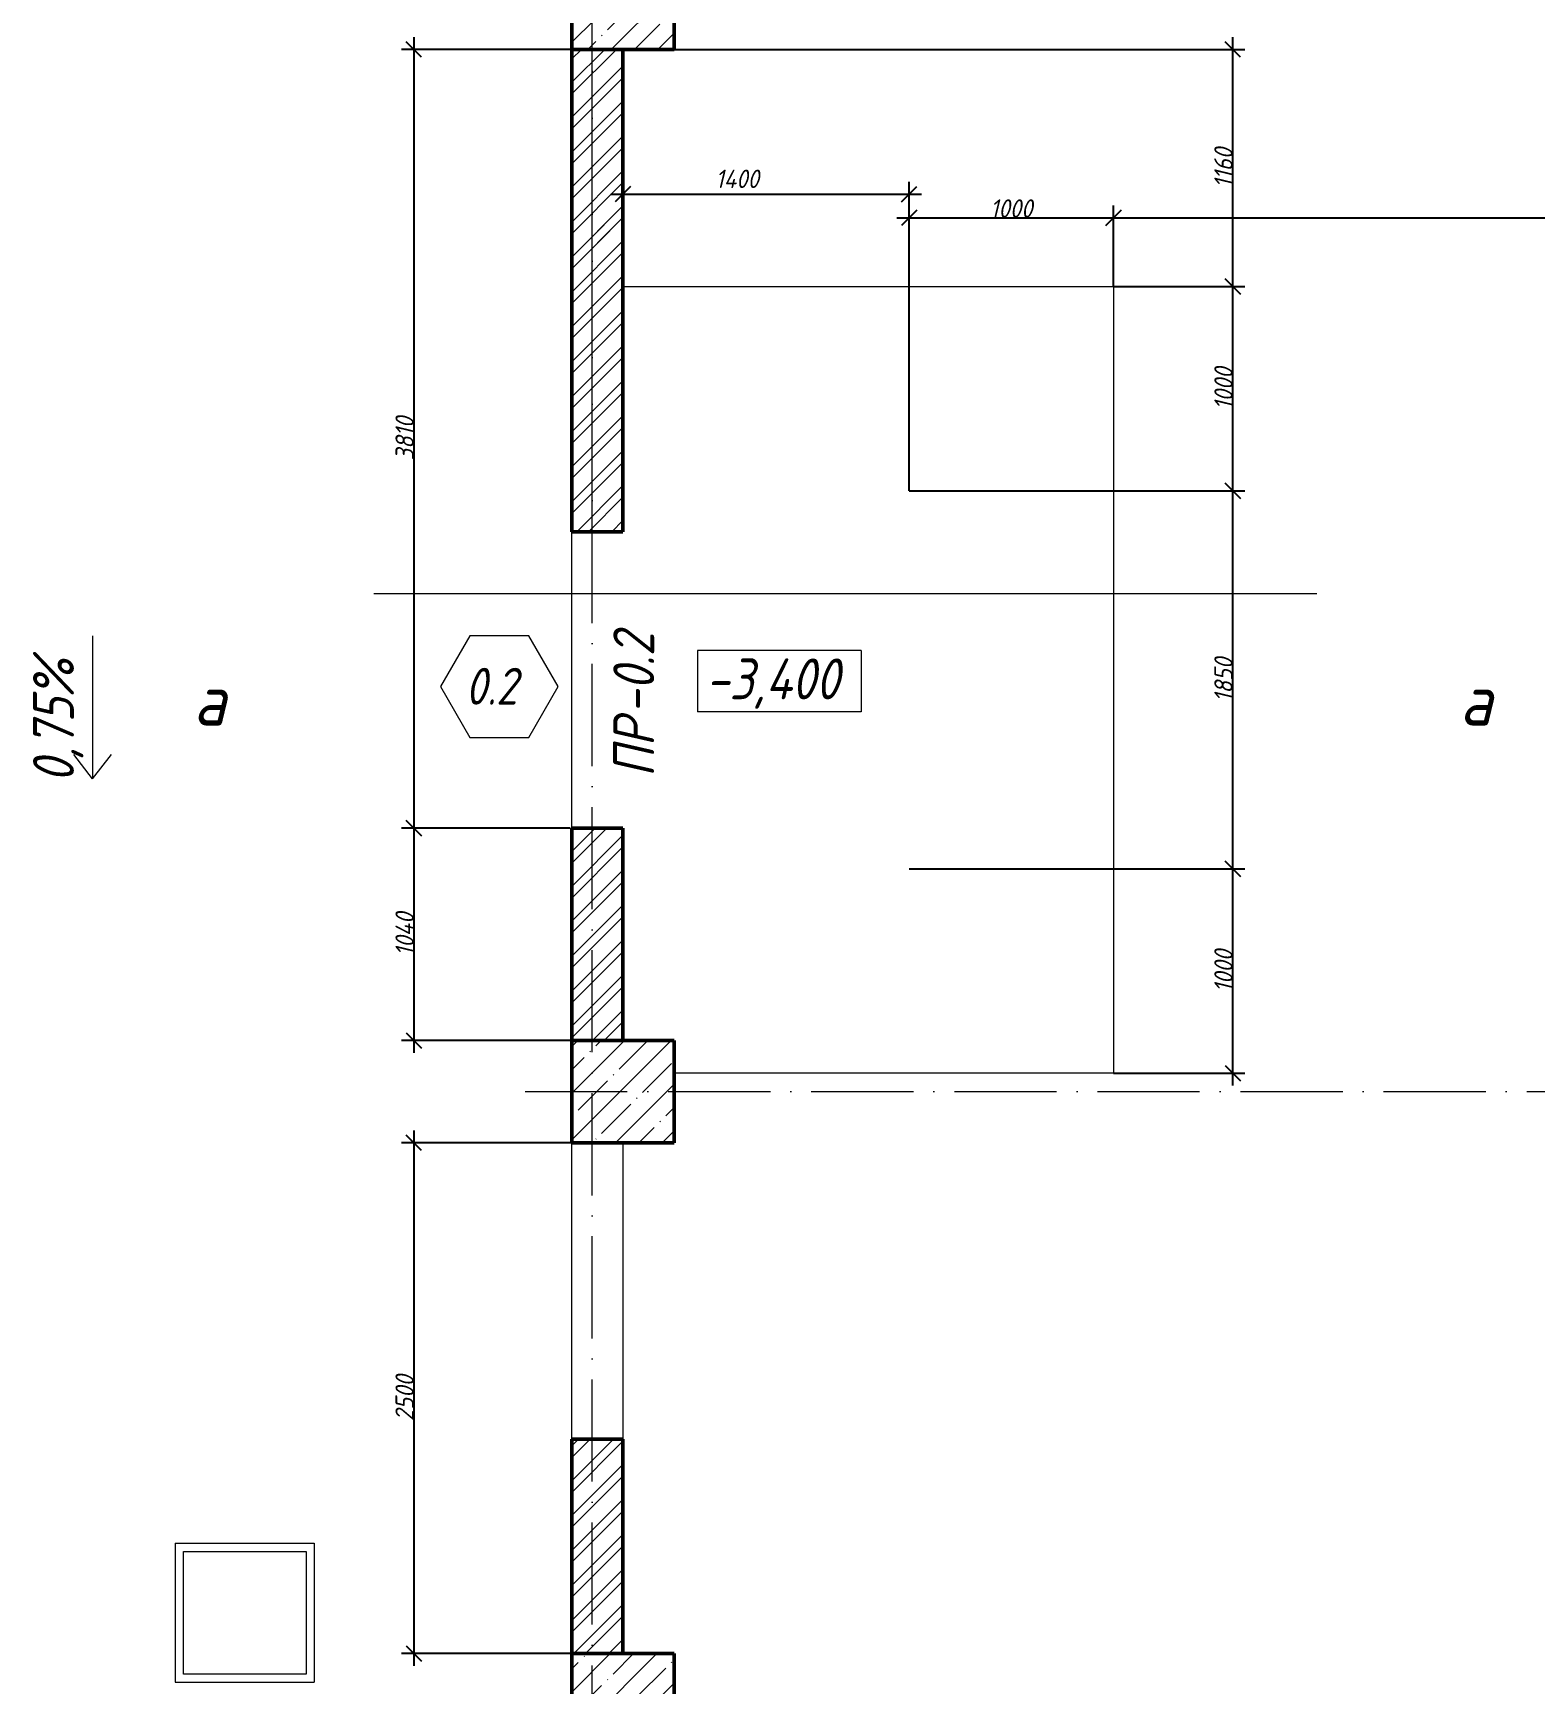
# Model space of a CAD drawing. Header units: millimetres. Extents: x -606178 to 312196, y -19338 to 632709.
# Drawn here: x -509453 to -502105, y 486227 to 494305 of the extents above; entities that cross this region are included whole.
import ezdxf

# ---------------------------------------------------------------- set-up
doc = ezdxf.new("R2010")
doc.units = ezdxf.units.MM
doc.linetypes.add('200_ШТРИХ_ш1п0_6_', pattern=[160, 100, -60])
doc.linetypes.add('50_200_ШТРИХ_1Т_ш5_п1_п1_', pattern=[700, 500, -100, 0, -100])
for name, color, linetype, lineweight in [('A-____-____-DIMS', 7, 'Continuous', 9), ('A-____-NOTE-TEXT', 7, 'Continuous', 9), ('A-DOOR-____-IDEN', 7, 'Continuous', 9), ('A-FLOR-____-OTLN', 7, 'Continuous', 9), ('A-GENM-____-IDEN', 7, 'Continuous', 9), ('A-WALL-____-MCUT-2', 7, 'Continuous', 50), ('G-____-____-DIMS', 7, 'Continuous', 9), ('S-COLS-____-MCUT', 7, 'Continuous', 50), ('S-COLS-____-OTLN', 7, 'Continuous', 9), ('S-GRID-____-OTLN-1', 7, '50_200_ШТРИХ_1Т_ш5_п1_п1_', 9)]:
    doc.layers.add(name, color=color, linetype=linetype, lineweight=lineweight)
for name, color, linetype, lineweight, true_color in [('A-DETL-GENF-OTLN-4', 9, '200_ШТРИХ_ш1п0_6_', 9, 0x808080), ('A-DETL-GENF-OTLN-5', 7, 'Continuous', 5, 0xc0c0c0), ('A-WALL-____-OTLN-1', 7, 'Continuous', 9, 0x800000), ('A-WALL-____-PATT-2', 7, 'Continuous', 9, 0x787878)]:
    doc.layers.add(name, color=color, linetype=linetype, lineweight=lineweight, true_color=true_color)
doc.styles.add('ISOCPEUR_I', font='isocpeui.ttf', dxfattribs={"width": 0.9, "height": 2.5})
doc.styles.add('ISOCPEUR_I_2', font='isocpeui.ttf', dxfattribs={"width": 0.85, "height": 2.3})
doc.styles.add('ISOCPEUR_I_5', font='isocpeui.ttf', dxfattribs={"width": 0.85, "height": 2.1})
doc.styles.add('ISOCPEUR_I_6', font='isocpeui.ttf', dxfattribs={"width": 0.85, "height": 3.5})
doc.styles.add('ISOCPEUR_I_7', font='isocpeui.ttf', dxfattribs={"width": 0.9, "height": 90})
doc.dimstyles.new('ISO-1_8_0_9К_СРЕДНИЙ_Кладочные', dxfattribs={"dimscale": 304.8, "dimtxt": 89.638306, "dimasz": 0.246063, "dimexe": 0.19685, "dimexo": 0, "dimgap": 0, "dimtad": 1, "dimdec": 3, "dimrnd": 0.001, "dimdsep": 46, "dimtxsty": 'ISOCPEUR_I_7', "dimblk1": 'OBLIQUE', "dimblk2": 'OBLIQUE', "dimsah": 1, "dimcen": 0.09, "dimdle": 0.19685, "dimazin": 0, "dimtfac": 1, "dimtdec": 4, "dimtix": 1, "dimtmove": 2, "dimatfit": 3, "dimfxl": 1, "dimtvp": 1, "dimtolj": 1, "dimtzin": 0, "dimarcsym": 2})
doc.dimstyles.new('ISO-1_8_0_9К_СРЕДНИЙ_Кладочные_1', dxfattribs={"dimscale": 304.8, "dimtxt": 89.638306, "dimasz": 0.246063, "dimexe": 0.19685, "dimexo": 0, "dimgap": 0, "dimtad": 1, "dimdec": 3, "dimrnd": 0.001, "dimdsep": 46, "dimtxsty": 'ISOCPEUR_I_7', "dimblk1": 'OBLIQUE', "dimblk2": 'OBLIQUE', "dimsah": 1, "dimcen": 0.09, "dimdle": 0.19685, "dimazin": 0, "dimtfac": 1, "dimtdec": 4, "dimtix": 1, "dimtmove": 0, "dimatfit": 3, "dimfxl": 1, "dimtvp": 1, "dimtolj": 1, "dimtzin": 0, "dimarcsym": 2})
pattern_1 = [(45, (-93500, -42681.04), (-114.04925, 114.04925), []), (45, (-93385.95, -42681.04), (-114.04925, 114.04925), [201.613, -40.323, 3.353, -36.97])]
pattern_2 = [(45, (-600067.05, 451794.26), (-85.53659, 85.53659), []), (45, (-600010.02, 451794.26), (-85.53659, 85.53659), [])]

# ---------------------------------------------------------------- blocks, each defined once
blk = doc.blocks.new('BSC_Колонна _Прямоугольная - 500х500-V128-АР1_Кладочный план подвала в осях 1-64_Ю-ЯЯ')
at = {"layer": 'S-COLS-____-OTLN'}
h = blk.add_hatch(dxfattribs=at)
h.set_pattern_fill('FP_144', color=256, style=0, pattern_type=2)
h.set_pattern_definition(pattern_1)
h.paths.add_polyline_path([(-250, -250), (250, -250), (250, 250), (-250, 250)], flags=0)
at = {"layer": 'S-COLS-____-MCUT'}
for p, q in [((250, 250), (-250, 250)), ((-250, 250), (-250, -250)), ((250, -250), (250, 250)), ((-250, -250), (250, -250))]:
    blk.add_line(p, q, dxfattribs=at)
blk = doc.blocks.new('BSC_Колонна _Прямоугольная - 500х500-V35-АР1_Кладочный план подвала в осях 1-64_А-ГГ')
at = {"layer": 'S-COLS-____-OTLN'}
h = blk.add_hatch(dxfattribs=at)
h.set_pattern_fill('FP_46', color=256, style=0, pattern_type=2)
h.set_pattern_definition([(45, (-93500, -34331.04), (-114.04925, 114.04925), []), (45, (-93385.95, -34331.04), (-114.04925, 114.04925), [201.613, -40.323, 3.353, -36.97])])
h.paths.add_polyline_path([(-250, -250), (250, -250), (250, 250), (-250, 250)], flags=0)
at = {"layer": 'S-COLS-____-MCUT'}
for p, q in [((250, 250), (-250, 250)), ((-250, 250), (-250, -250)), ((250, -250), (250, 250)), ((-250, -250), (250, -250))]:
    blk.add_line(p, q, dxfattribs=at)
blk = doc.blocks.new('BSC_Колонна _Прямоугольная - 500х500-V37-АР1_Кладочный план подвала в осях 1-64_А-ГГ')
at = {"layer": 'S-COLS-____-OTLN'}
h = blk.add_hatch(dxfattribs=at)
h.set_pattern_fill('FP_48', color=256, style=0, pattern_type=2)
h.set_pattern_definition([(45, (-93500, -37331.04), (-114.04925, 114.04925), []), (45, (-93385.95, -37331.04), (-114.04925, 114.04925), [201.613, -40.323, 3.353, -36.97])])
h.paths.add_polyline_path([(-250, -250), (250, -250), (250, 250), (-250, 250)], flags=0)
at = {"layer": 'S-COLS-____-MCUT'}
for p, q in [((250, 250), (-250, 250)), ((-250, 250), (-250, -250)), ((250, -250), (250, 250)), ((-250, -250), (250, -250))]:
    blk.add_line(p, q, dxfattribs=at)
blk = doc.blocks.new('BSC_Колонна _Прямоугольная - 500х500-V131-АР1_Кладочный план подвала в осях 1-64_А-ГГ')
at = {"layer": 'S-COLS-____-OTLN'}
h = blk.add_hatch(dxfattribs=at)
h.set_pattern_fill('FP_147', color=256, style=0, pattern_type=2)
h.set_pattern_definition(pattern_1)
h.paths.add_polyline_path([(-250, -250), (250, -250), (250, 250), (-250, 250)], flags=0)
at = {"layer": 'S-COLS-____-MCUT'}
for p, q in [((250, 250), (-250, 250)), ((-250, 250), (-250, -250)), ((250, -250), (250, 250)), ((-250, -250), (250, -250))]:
    blk.add_line(p, q, dxfattribs=at)
blk = doc.blocks.new('DET_L_Имитация разреза_ISO2-5 - Верх-27490002-АР1_Кладочный план подвала в осях 1-64_А-ГГ')
at = {"layer": 'A-DETL-GENF-OTLN-5'}
blk.add_line((143.1, 0), (4756.9, 0), dxfattribs=at)
blk = doc.blocks.new('Высотные отметки - 9_5х3_5_h_-17668430-АР1_Кладочный план подвала в осях 1-64_А-ГГ')
at = {"layer": 'G-____-____-DIMS'}
for p, q in [((-4, 3), (-4, 0)), ((4, 3), (-4, 3)), ((4, 3), (4, 0)), ((4, 0), (-4, 0))]:
    blk.add_line(p, q, dxfattribs=at)
blk = doc.blocks.new('_Oblique')
at = {"color": 0, "linetype": 'ByBlock', "lineweight": -2}
blk.add_line((-0.5, -0.5), (0.5, 0.5), dxfattribs=at)
blk = doc.blocks.new('*D4059')
at = {"layer": 'A-____-____-DIMS', "color": 0, "lineweight": -2, "transparency": 16777216}
for p, q in [((-506627, 493516.8), (-505107, 493516.8)), ((-506567, 493507.7), (-506567, 493576.8)), ((-505167, 492065.3), (-505167, 493576.8))]:
    blk.add_line(p, q, dxfattribs=at)
at = {"layer": 'Defpoints', "color": 0, "transparency": 16777216}
for p in [(-505167, 493516.8), (-506567, 493507.7), (-505167, 492065.3)]:
    blk.add_point(p, dxfattribs=at)
at = {"layer": 'A-____-____-DIMS', "color": 0, "lineweight": -2, "transparency": 16777216, "xscale": 75, "yscale": 75, "zscale": 75, "rotation": 180}
blk.add_blockref('_Oblique', (-506567, 493516.8), dxfattribs=at)
at = {"layer": 'A-____-____-DIMS', "color": 0, "lineweight": -2, "transparency": 16777216, "xscale": 75, "yscale": 75, "zscale": 75}
blk.add_blockref('_Oblique', (-505167, 493516.8), dxfattribs=at)
at = {"layer": 'A-____-____-DIMS', "color": 0, "transparency": 16777216, "insert": (-506114.2, 493636.8), "char_height": 90, "width": 521.281, "attachment_point": 1, "line_spacing_factor": 1.149209, "style": 'ISOCPEUR_I_7'}
blk.add_mtext('\\A1;1400', dxfattribs=at)
blk = doc.blocks.new('*D4060')
at = {"layer": 'A-____-____-DIMS', "color": 0, "lineweight": -2, "transparency": 16777216}
for p, q in [((-505167, 492065.3), (-505167, 493461.6)), ((-504167, 493065.3), (-504167, 493461.6)), ((-505227, 493401.6), (-504107, 493401.6))]:
    blk.add_line(p, q, dxfattribs=at)
at = {"layer": 'Defpoints', "color": 0, "transparency": 16777216}
for p in [(-504167, 493401.6), (-504167, 493065.3), (-505167, 492065.3)]:
    blk.add_point(p, dxfattribs=at)
at = {"layer": 'A-____-____-DIMS', "color": 0, "lineweight": -2, "transparency": 16777216, "xscale": 75, "yscale": 75, "zscale": 75, "rotation": 180}
blk.add_blockref('_Oblique', (-505167, 493401.6), dxfattribs=at)
at = {"layer": 'A-____-____-DIMS', "color": 0, "lineweight": -2, "transparency": 16777216, "xscale": 75, "yscale": 75, "zscale": 75}
blk.add_blockref('_Oblique', (-504167, 493401.6), dxfattribs=at)
at = {"layer": 'A-____-____-DIMS', "color": 0, "transparency": 16777216, "insert": (-504667, 493446.6), "char_height": 90, "width": 504.733, "attachment_point": 5, "style": 'ISOCPEUR_I_7'}
blk.add_mtext('\\A1;1000', dxfattribs=at)
blk = doc.blocks.new('*D4061')
at = {"layer": 'A-____-____-DIMS', "color": 0, "lineweight": -2, "transparency": 16777216}
for p, q in [((-504167, 493065.3), (-504167, 493461.6)), ((-499067, 493507.7), (-499067, 493341.6)), ((-504227, 493401.6), (-499007, 493401.6))]:
    blk.add_line(p, q, dxfattribs=at)
at = {"layer": 'Defpoints', "color": 0, "transparency": 16777216}
for p in [(-499067, 493507.7), (-499067, 493401.6), (-504167, 493065.3)]:
    blk.add_point(p, dxfattribs=at)
at = {"layer": 'A-____-____-DIMS', "color": 0, "lineweight": -2, "transparency": 16777216, "xscale": 75, "yscale": 75, "zscale": 75, "rotation": 180}
blk.add_blockref('_Oblique', (-504167, 493401.6), dxfattribs=at)
at = {"layer": 'A-____-____-DIMS', "color": 0, "lineweight": -2, "transparency": 16777216, "xscale": 75, "yscale": 75, "zscale": 75}
blk.add_blockref('_Oblique', (-499067, 493401.6), dxfattribs=at)
at = {"layer": 'A-____-____-DIMS', "color": 0, "transparency": 16777216, "insert": (-501617, 493446.6), "char_height": 90, "width": 504.733, "attachment_point": 5, "style": 'ISOCPEUR_I_7'}
blk.add_mtext('\\A1;5100', dxfattribs=at)
blk = doc.blocks.new('*D4062')
at = {"layer": 'A-____-____-DIMS', "color": 0, "lineweight": -2, "transparency": 16777216}
for p, q in [((-505167, 490215.3), (-503523.6, 490215.3)), ((-503583.6, 489155.3), (-503583.6, 490275.3)), ((-504167, 489215.3), (-503523.6, 489215.3))]:
    blk.add_line(p, q, dxfattribs=at)
at = {"layer": 'Defpoints', "color": 0, "transparency": 16777216}
for p in [(-505167, 490215.3), (-503583.6, 490215.3), (-504167, 489215.3)]:
    blk.add_point(p, dxfattribs=at)
at = {"layer": 'A-____-____-DIMS', "color": 0, "lineweight": -2, "transparency": 16777216, "xscale": 75, "yscale": 75, "zscale": 75}
for p, rotation in [((-503583.6, 490215.3), 90), ((-503583.6, 489215.3), 270)]:
    blk.add_blockref('_Oblique', p, dxfattribs=dict(at, rotation=rotation))
at = {"layer": 'A-____-____-DIMS', "color": 0, "transparency": 16777216, "insert": (-503628.6, 489715.3), "char_height": 90, "width": 504.733, "attachment_point": 5, "rotation": 90, "style": 'ISOCPEUR_I_7'}
blk.add_mtext('\\A1;1000', dxfattribs=at)
blk = doc.blocks.new('*D4063')
at = {"layer": 'A-____-____-DIMS', "color": 0, "lineweight": -2, "transparency": 16777216}
for p, q in [((-505167, 492065.3), (-503523.6, 492065.3)), ((-503583.6, 490155.3), (-503583.6, 492125.3)), ((-505167, 490215.3), (-503523.6, 490215.3))]:
    blk.add_line(p, q, dxfattribs=at)
at = {"layer": 'Defpoints', "color": 0, "transparency": 16777216}
for p in [(-505167, 492065.3), (-503583.6, 492065.3), (-505167, 490215.3)]:
    blk.add_point(p, dxfattribs=at)
at = {"layer": 'A-____-____-DIMS', "color": 0, "lineweight": -2, "transparency": 16777216, "xscale": 75, "yscale": 75, "zscale": 75}
for p, rotation in [((-503583.6, 492065.3), 90), ((-503583.6, 490215.3), 270)]:
    blk.add_blockref('_Oblique', p, dxfattribs=dict(at, rotation=rotation))
at = {"layer": 'A-____-____-DIMS', "color": 0, "transparency": 16777216, "insert": (-503628.6, 491140.3), "char_height": 90, "width": 504.733, "attachment_point": 5, "rotation": 90, "style": 'ISOCPEUR_I_7'}
blk.add_mtext('\\A1;1850', dxfattribs=at)
blk = doc.blocks.new('*D4064')
at = {"layer": 'A-____-____-DIMS', "color": 0, "lineweight": -2, "transparency": 16777216}
for p, q in [((-503583.6, 492005.3), (-503583.6, 493125.3)), ((-504167, 493065.3), (-503523.6, 493065.3)), ((-505167, 492065.3), (-503523.6, 492065.3))]:
    blk.add_line(p, q, dxfattribs=at)
at = {"layer": 'Defpoints', "color": 0, "transparency": 16777216}
for p in [(-504167, 493065.3), (-503583.6, 493065.3), (-505167, 492065.3)]:
    blk.add_point(p, dxfattribs=at)
at = {"layer": 'A-____-____-DIMS', "color": 0, "lineweight": -2, "transparency": 16777216, "xscale": 75, "yscale": 75, "zscale": 75}
for p, rotation in [((-503583.6, 493065.3), 90), ((-503583.6, 492065.3), 270)]:
    blk.add_blockref('_Oblique', p, dxfattribs=dict(at, rotation=rotation))
at = {"layer": 'A-____-____-DIMS', "color": 0, "transparency": 16777216, "insert": (-503628.6, 492565.3), "char_height": 90, "width": 504.733, "attachment_point": 5, "rotation": 90, "style": 'ISOCPEUR_I_7'}
blk.add_mtext('\\A1;1000', dxfattribs=at)
blk = doc.blocks.new('*D4065')
at = {"layer": 'A-____-____-DIMS', "color": 0, "lineweight": -2, "transparency": 16777216}
for p, q in [((-503583.6, 493005.3), (-503583.6, 494285.3)), ((-506317, 494225.3), (-503523.6, 494225.3)), ((-504167, 493065.3), (-503523.6, 493065.3))]:
    blk.add_line(p, q, dxfattribs=at)
at = {"layer": 'Defpoints', "color": 0, "transparency": 16777216}
for p in [(-506317, 494225.3), (-503583.6, 494225.3), (-504167, 493065.3)]:
    blk.add_point(p, dxfattribs=at)
at = {"layer": 'A-____-____-DIMS', "color": 0, "lineweight": -2, "transparency": 16777216, "xscale": 75, "yscale": 75, "zscale": 75}
for p, rotation in [((-503583.6, 494225.3), 90), ((-503583.6, 493065.3), 270)]:
    blk.add_blockref('_Oblique', p, dxfattribs=dict(at, rotation=rotation))
at = {"layer": 'A-____-____-DIMS', "color": 0, "transparency": 16777216, "insert": (-503628.6, 493645.3), "char_height": 90, "width": 463.361, "attachment_point": 5, "rotation": 90, "style": 'ISOCPEUR_I_7'}
blk.add_mtext('\\A1;1160', dxfattribs=at)
blk = doc.blocks.new('Марка проема - марка проема-27336095-АР1_Кладочный план подвала в осях 1-64_А-ГГ')
at = {"layer": 'A-DOOR-____-IDEN'}
for p, q in [((-1.439, 0.159), (-2.877, -2.333)), ((1.439, 0.159), (-1.439, 0.159)), ((2.877, -2.333), (1.439, 0.159)), ((-2.877, -2.333), (-1.439, -4.825)), ((1.439, -4.825), (2.877, -2.333)), ((-1.439, -4.825), (1.439, -4.825))]:
    blk.add_line(p, q, dxfattribs=at)
blk = doc.blocks.new('*D4095')
at = {"layer": 'A-____-____-DIMS', "color": 0, "lineweight": -2, "transparency": 16777216}
for p, q in [((-507590, 494285.3), (-507590, 490355.3)), ((-506817, 494225.3), (-507650, 494225.3)), ((-506825, 490415.3), (-507650, 490415.3))]:
    blk.add_line(p, q, dxfattribs=at)
at = {"layer": 'Defpoints', "color": 0, "transparency": 16777216}
for p in [(-506817, 494225.3), (-507590, 490415.3), (-506825, 490415.3)]:
    blk.add_point(p, dxfattribs=at)
at = {"layer": 'A-____-____-DIMS', "color": 0, "lineweight": -2, "transparency": 16777216, "xscale": 75, "yscale": 75, "zscale": 75}
for p, rotation in [((-507590, 494225.3), 90), ((-507590, 490415.3), 270)]:
    blk.add_blockref('_Oblique', p, dxfattribs=dict(at, rotation=rotation))
at = {"layer": 'A-____-____-DIMS', "color": 0, "transparency": 16777216, "insert": (-507635, 492320.3), "char_height": 90, "width": 504.733, "attachment_point": 5, "rotation": 90, "style": 'ISOCPEUR_I_7'}
blk.add_mtext('\\A1;3810', dxfattribs=at)
blk = doc.blocks.new('*D4096')
at = {"layer": 'A-____-____-DIMS', "color": 0, "lineweight": -2, "transparency": 16777216}
for p, q in [((-507590, 490475.3), (-507590, 489315.3)), ((-506825, 490415.3), (-507650, 490415.3)), ((-506817, 489375.3), (-507650, 489375.3))]:
    blk.add_line(p, q, dxfattribs=at)
at = {"layer": 'Defpoints', "color": 0, "transparency": 16777216}
for p in [(-506825, 490415.3), (-507590, 489375.3), (-506817, 489375.3)]:
    blk.add_point(p, dxfattribs=at)
at = {"layer": 'A-____-____-DIMS', "color": 0, "lineweight": -2, "transparency": 16777216, "xscale": 75, "yscale": 75, "zscale": 75}
for p, rotation in [((-507590, 490415.3), 90), ((-507590, 489375.3), 270)]:
    blk.add_blockref('_Oblique', p, dxfattribs=dict(at, rotation=rotation))
at = {"layer": 'A-____-____-DIMS', "color": 0, "transparency": 16777216, "insert": (-507635, 489895.3), "char_height": 90, "width": 521.281, "attachment_point": 5, "rotation": 90, "style": 'ISOCPEUR_I_7'}
blk.add_mtext('\\A1;1040', dxfattribs=at)
blk = doc.blocks.new('*D4097')
at = {"layer": 'A-____-____-DIMS', "color": 0, "lineweight": -2, "transparency": 16777216}
for p, q in [((-507590, 488935.3), (-507590, 486315.3)), ((-506817, 488875.3), (-507650, 488875.3)), ((-506817, 486375.3), (-507650, 486375.3))]:
    blk.add_line(p, q, dxfattribs=at)
at = {"layer": 'Defpoints', "color": 0, "transparency": 16777216}
for p in [(-506817, 488875.3), (-507590, 486375.3), (-506817, 486375.3)]:
    blk.add_point(p, dxfattribs=at)
at = {"layer": 'A-____-____-DIMS', "color": 0, "lineweight": -2, "transparency": 16777216, "xscale": 75, "yscale": 75, "zscale": 75}
for p, rotation in [((-507590, 488875.3), 90), ((-507590, 486375.3), 270)]:
    blk.add_blockref('_Oblique', p, dxfattribs=dict(at, rotation=rotation))
at = {"layer": 'A-____-____-DIMS', "color": 0, "transparency": 16777216, "insert": (-507635, 487625.3), "char_height": 90, "width": 546.104, "attachment_point": 5, "rotation": 90, "style": 'ISOCPEUR_I_7'}
blk.add_mtext('\\A1;2500', dxfattribs=at)

msp = doc.modelspace()

# ---------------------------------------------------------------- hatches: boundary and pattern name
at = {"layer": 'A-WALL-____-PATT-2'}
h = msp.add_hatch(dxfattribs=at)
h.set_pattern_fill('FP_53', color=256, style=0, pattern_type=2)
h.set_pattern_definition([(45, (-600067.05, 451794.26), (-85.53659, 85.53659), []), (45, (-600010.02, 451794.26), (-85.53659, 85.53659), [])])
h.paths.add_polyline_path([(-506817.047, 493275.3011), (-506567.047, 493275.3011), (-506567.047, 494225.3011), (-506817.047, 494225.3011)], flags=0)
h = msp.add_hatch(dxfattribs=at)
h.set_pattern_fill('FP_5', color=256, style=0, pattern_type=2)
h.set_pattern_definition(pattern_2)
h.paths.add_polyline_path([(-506817.047, 489375.3011), (-506567.047, 489375.3011), (-506567.047, 490415.3011), (-506817.047, 490415.3011)], flags=0)
h.paths.add_polyline_path([(-506567.047, 491865.3011), (-506567.047, 494225.3011), (-506817.047, 494225.3011), (-506817.047, 491865.3011)], flags=0)
h = msp.add_hatch(dxfattribs=at)
h.set_pattern_fill('FP_5', color=256, style=0, pattern_type=2)
h.set_pattern_definition(pattern_2)
h.paths.add_polyline_path([(-506567.047, 486375.3011), (-506567.047, 487425.3011), (-506817.047, 487425.3011), (-506817.047, 486375.3011)], flags=0)

# ---------------------------------------------------------------- linework, layer by layer
at = {"layer": 'A-FLOR-____-OTLN'}
for p, q in [((-506567.047, 493065.3011), (-504167.047, 493065.3011)), ((-504167.047, 493065.3011), (-504167.047, 489215.3011)), ((-506817.047, 490415.3011), (-506817.047, 491865.3011)), ((-506817.047, 490415.3011), (-506817.047, 490415.3011)), ((-504167.047, 489215.3011), (-506317.047, 489215.3011)), ((-508757.047, 486915.3011), (-508077.047, 486915.3011)), ((-508757.047, 486915.3011), (-508757.047, 486235.3011)), ((-508077.047, 486915.3011), (-508077.047, 486235.3011)), ((-508717.047, 486275.3011), (-508717.047, 486875.3011)), ((-508717.047, 486875.3011), (-508117.047, 486875.3011)), ((-508117.047, 486875.3011), (-508117.047, 486275.3011)), ((-508117.047, 486275.3011), (-508717.047, 486275.3011)), ((-508757.047, 486235.3011), (-508077.047, 486235.3011))]:
    msp.add_line(p, q, dxfattribs=at)
at = {"layer": 'A-WALL-____-MCUT-2'}
for p, q in [((-506817.047, 494225.3011), (-506817.047, 493275.3011)), ((-506817.047, 494225.3011), (-506817.047, 491865.3011)), ((-506567.047, 493275.3011), (-506567.047, 494225.3011)), ((-506567.047, 491865.3011), (-506567.047, 494225.3011)), ((-506817.047, 491865.3011), (-506567.047, 491865.3011)), ((-506817.047, 490415.3011), (-506817.047, 489375.3011)), ((-506567.047, 490415.3011), (-506817.047, 490415.3011)), ((-506567.047, 489375.3011), (-506567.047, 490415.3011)), ((-506817.047, 487425.3011), (-506817.047, 486375.3011)), ((-506567.047, 487425.3011), (-506817.047, 487425.3011)), ((-506567.047, 486375.3011), (-506567.047, 487425.3011))]:
    msp.add_line(p, q, dxfattribs=at)
at = {"layer": 'A-WALL-____-OTLN-1'}
for p, q in [((-506817.047, 487425.3011), (-506817.047, 488875.3011)), ((-506567.047, 488875.3011), (-506567.047, 487425.3011))]:
    msp.add_line(p, q, dxfattribs=at)
at = {"layer": 'G-____-____-DIMS'}
for p, q in [((-509161.9086, 491355.5142), (-509161.9086, 490655.5142)), ((-509161.9086, 490655.5142), (-509253.9878, 490775.5142)), ((-509161.9086, 490655.5142), (-509069.8294, 490775.5142))]:
    msp.add_line(p, q, dxfattribs=at)
at = {"layer": 'S-GRID-____-OTLN-1'}
for p, q in [((-506717.047, 491888.6689), (-506717.047, 542687.1106)), ((-506717.047, 447311.6528), (-506717.047, 501675.2188)), ((-507045.7826, 489125.3011), (-495992.6403, 489125.3011))]:
    msp.add_line(p, q, dxfattribs=at)

# ---------------------------------------------------------------- block references
at = {"layer": 'A-DETL-GENF-OTLN-4'}
msp.add_blockref('DET_L_Имитация разреза_ISO2-5 - Верх-27490002-АР1_Кладочный план подвала в осях 1-64_А-ГГ', (-507929.3902, 491563.2916), dxfattribs=at)
at = {"layer": 'A-DOOR-____-IDEN', "xscale": 99.99999999999993, "yscale": 99.99999999999993, "zscale": 99.99999999999993}
msp.add_blockref('Марка проема - марка проема-27336095-АР1_Кладочный план подвала в осях 1-64_А-ГГ', (-507172.047, 491340.3011), dxfattribs=at)
at = {"layer": 'G-____-____-DIMS', "xscale": 99.99999999999993, "yscale": 99.99999999999993, "zscale": 99.99999999999993}
msp.add_blockref('Высотные отметки - 9_5х3_5_h_-17668430-АР1_Кладочный план подвала в осях 1-64_А-ГГ', (-505801.4234, 490983.637), dxfattribs=at)
at = {"layer": 'S-COLS-____-OTLN'}
for name, p in [('BSC_Колонна _Прямоугольная - 500х500-V128-АР1_Кладочный план подвала в осях 1-64_Ю-ЯЯ', (-506567.047, 494475.3011)), ('BSC_Колонна _Прямоугольная - 500х500-V131-АР1_Кладочный план подвала в осях 1-64_А-ГГ', (-506567.047, 494475.3011)), ('BSC_Колонна _Прямоугольная - 500х500-V37-АР1_Кладочный план подвала в осях 1-64_А-ГГ', (-506567.047, 489125.3011)), ('BSC_Колонна _Прямоугольная - 500х500-V35-АР1_Кладочный план подвала в осях 1-64_А-ГГ', (-506567.047, 486125.3011))]:
    msp.add_blockref(name, p, dxfattribs=at)

# ---------------------------------------------------------------- texts
at = {"layer": 'A-____-NOTE-TEXT', "char_height": 250, "width": 223.670813, "attachment_point": 1, "style": 'ISOCPEUR_I'}
for insert in [(-508669.4647, 491166.7549), (-502473.8156, 491166.7549)]:
    msp.add_mtext('\\fISOCPEUR|b0|i1|c204|p34|;\\W.9;а', dxfattribs=dict(at, insert=insert))
at = {"layer": 'A-DOOR-____-IDEN', "insert": (-507337.836, 491199.1207), "char_height": 180, "width": 353.544187, "attachment_point": 1, "style": 'ISOCPEUR_I_6'}
msp.add_mtext('0.2', dxfattribs=at)
at = {"layer": 'A-GENM-____-IDEN', "char_height": 200, "attachment_point": 1, "rotation": 90, "style": 'ISOCPEUR_I_2'}
for s, insert, width in [('-0.2', (-506614.1673, 490973.7598), 548.35425), ('ПР', (-506614.1673, 490664.1973), 375.18975)]:
    msp.add_mtext(s, dxfattribs=dict(at, insert=insert, width=width))
at = {"layer": 'G-____-____-DIMS', "insert": (-509453.1997, 490638.0093), "char_height": 200, "width": 882.011763, "attachment_point": 1, "rotation": 90, "line_spacing_factor": 1.149209, "style": 'ISOCPEUR_I_5'}
msp.add_mtext('0,75%', dxfattribs=at)
at = {"layer": 'G-____-____-DIMS', "insert": (-506161.9566, 491244.9282), "char_height": 200, "width": 865.279833, "attachment_point": 1, "line_spacing_factor": 1.149209, "style": 'ISOCPEUR_I_2'}
msp.add_mtext('-3,400', dxfattribs=at)

# ---------------------------------------------------------------- dimensions: what is measured, and where the dimension line sits
at = {"layer": 'A-____-____-DIMS'}
for base, p1, p2, override, picture, middle in [((-507590.0459, 490415.3011), (-506817.047, 494225.3011), (-506825.047, 490415.3011), {"dimtxt": 400, "dimpost": '<>', "dimfxl": 3810.008399}, '*D4095', (-507635.0459, 492320.3011)), ((-503583.6415, 494225.3011), (-504167.047, 493065.3011), (-506317.047, 494225.3011), {"dimtxt": 400, "dimpost": '<>', "dimfxl": 2442.969505}, '*D4065', (-503628.6415, 493645.3011)), ((-503583.6415, 493065.3011), (-505167.047, 492065.3011), (-504167.047, 493065.3011), {"dimtxt": 400, "dimpost": '<>', "dimfxl": 1414.213562}, '*D4064', (-503628.6415, 492565.3011)), ((-503583.6415, 492065.3011), (-505167.047, 490215.3011), (-505167.047, 492065.3011), {"dimtxt": 400, "dimpost": '<>', "dimfxl": 1850}, '*D4063', (-503628.6415, 491140.3011)), ((-507590.0459, 489375.3011), (-506825.047, 490415.3011), (-506817.047, 489375.3011), {"dimtxt": 400, "dimpost": '<>', "dimfxl": 1040.030769}, '*D4096', (-507635.0459, 489895.3011)), ((-503583.6415, 490215.3011), (-504167.047, 489215.3011), (-505167.047, 490215.3011), {"dimtxt": 400, "dimpost": '<>', "dimfxl": 1414.213562}, '*D4062', (-503628.6415, 489715.3011)), ((-507590.0459, 486375.3011), (-506817.047, 488875.3011), (-506817.047, 486375.3011), {"dimtxt": 400, "dimpost": '<>', "dimfxl": 2500}, '*D4097', (-507635.0459, 487625.3011))]:
    dim = msp.add_linear_dim(base=base, p1=p1, p2=p2, angle=90, dimstyle='ISO-1_8_0_9К_СРЕДНИЙ_Кладочные', override=override, dxfattribs=at)
    dim.commit()
    dim.dimension.update_dxf_attribs({"geometry": picture, "text_midpoint": middle})
dim = msp.add_linear_dim(base=(-505167.047, 493516.7761), p1=(-506567.047, 493507.6801), p2=(-505167.047, 492065.3011), dimstyle='ISO-1_8_0_9К_СРЕДНИЙ_Кладочные_1', override={"dimtxt": 400, "dimpost": '<>', "dimfxl": 2010.088796}, dxfattribs=at)
dim.commit()
dim.dimension.update_dxf_attribs({"geometry": '*D4059', "text_midpoint": (-505853.5787, 493516.7761), "dimtype": 160})
for base, p1, p2, override, picture, middle in [((-504167.047, 493401.614), (-505167.047, 492065.3011), (-504167.047, 493065.3011), {"dimtxt": 400, "dimpost": '<>', "dimfxl": 1414.213562}, '*D4060', (-504667.047, 493446.614)), ((-499067.047, 493401.614), (-504167.047, 493065.3011), (-499067.047, 493507.6801), {"dimtxt": 400, "dimpost": '<>', "dimfxl": 5119.150234}, '*D4061', (-501617.047, 493446.614))]:
    dim = msp.add_linear_dim(base=base, p1=p1, p2=p2, dimstyle='ISO-1_8_0_9К_СРЕДНИЙ_Кладочные', override=override, dxfattribs=at)
    dim.commit()
    dim.dimension.update_dxf_attribs({"geometry": picture, "text_midpoint": middle})

doc.saveas('drawing.dxf')
